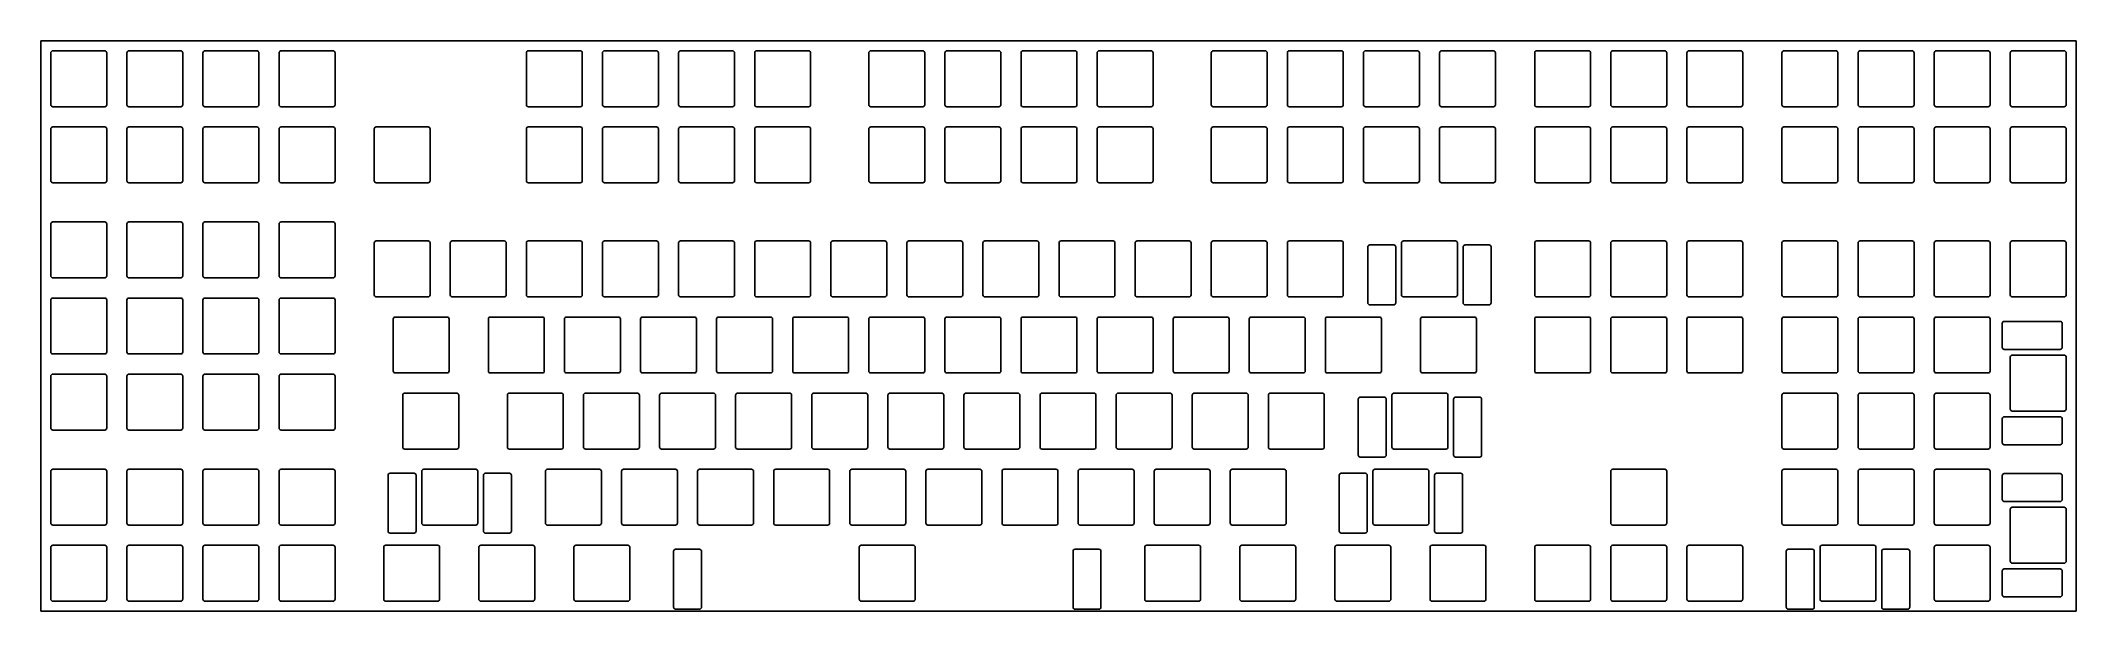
# Model space of a CAD drawing. Header units: millimetres. Extents: x 0 to 510, y -143 to 0.
import ezdxf

# ---------------------------------------------------------------- set-up
doc = ezdxf.new("R2010")
doc.units = ezdxf.units.MM

msp = doc.modelspace()

# ---------------------------------------------------------------- linework, layer by layer
for p, q in [((0, 0), (509.5875, 0)), ((0, -142.875), (0, 0)), ((509.5875, -142.875), (509.5875, 0)), ((2.525, -3.025), (2.525, -16.025)), ((3.025, -2.525), (16.025, -2.525)), ((16.525, -3.025), (16.525, -16.025)), ((21.575, -3.025), (21.575, -16.025)), ((22.075, -2.525), (35.075, -2.525)), ((35.575, -3.025), (35.575, -16.025)), ((40.625, -3.025), (40.625, -16.025)), ((41.125, -2.525), (54.125, -2.525)), ((54.625, -3.025), (54.625, -16.025)), ((59.675, -3.025), (59.675, -16.025)), ((60.175, -2.525), (73.175, -2.525)), ((73.675, -3.025), (73.675, -16.025)), ((121.5875, -3.025), (121.5875, -16.025)), ((122.0875, -2.525), (135.0875, -2.525)), ((135.5875, -3.025), (135.5875, -16.025)), ((140.6375, -3.025), (140.6375, -16.025)), ((141.1375, -2.525), (154.1375, -2.525)), ((154.6375, -3.025), (154.6375, -16.025)), ((159.6875, -3.025), (159.6875, -16.025)), ((160.1875, -2.525), (173.1875, -2.525)), ((173.6875, -3.025), (173.6875, -16.025)), ((178.7375, -3.025), (178.7375, -16.025)), ((179.2375, -2.525), (192.2375, -2.525)), ((192.7375, -3.025), (192.7375, -16.025)), ((207.3125, -3.025), (207.3125, -16.025)), ((207.8125, -2.525), (220.8125, -2.525)), ((221.3125, -3.025), (221.3125, -16.025)), ((226.3625, -3.025), (226.3625, -16.025)), ((226.8625, -2.525), (239.8625, -2.525)), ((240.3625, -3.025), (240.3625, -16.025)), ((245.4125, -3.025), (245.4125, -16.025)), ((245.9125, -2.525), (258.9125, -2.525)), ((259.4125, -3.025), (259.4125, -16.025)), ((264.4625, -3.025), (264.4625, -16.025)), ((264.9625, -2.525), (277.9625, -2.525)), ((278.4625, -3.025), (278.4625, -16.025)), ((293.0375, -3.025), (293.0375, -16.025)), ((293.5375, -2.525), (306.5375, -2.525)), ((307.0375, -3.025), (307.0375, -16.025)), ((312.0875, -3.025), (312.0875, -16.025)), ((312.5875, -2.525), (325.5875, -2.525)), ((326.0875, -3.025), (326.0875, -16.025)), ((331.1375, -3.025), (331.1375, -16.025)), ((331.6375, -2.525), (344.6375, -2.525)), ((345.1375, -3.025), (345.1375, -16.025)), ((350.1875, -3.025), (350.1875, -16.025)), ((350.6875, -2.525), (363.6875, -2.525)), ((364.1875, -3.025), (364.1875, -16.025)), ((374, -3.025), (374, -16.025)), ((374.5, -2.525), (387.5, -2.525)), ((388, -3.025), (388, -16.025)), ((393.05, -3.025), (393.05, -16.025)), ((393.55, -2.525), (406.55, -2.525)), ((407.05, -3.025), (407.05, -16.025)), ((412.1, -3.025), (412.1, -16.025)), ((412.6, -2.525), (425.6, -2.525)), ((426.1, -3.025), (426.1, -16.025)), ((435.9125, -3.025), (435.9125, -16.025)), ((436.4125, -2.525), (449.4125, -2.525)), ((449.9125, -3.025), (449.9125, -16.025)), ((454.9625, -3.025), (454.9625, -16.025)), ((455.4625, -2.525), (468.4625, -2.525)), ((468.9625, -3.025), (468.9625, -16.025)), ((474.0125, -3.025), (474.0125, -16.025)), ((474.5125, -2.525), (487.5125, -2.525)), ((488.0125, -3.025), (488.0125, -16.025)), ((493.0625, -3.025), (493.0625, -16.025)), ((493.5625, -2.525), (506.5625, -2.525)), ((507.0625, -3.025), (507.0625, -16.025)), ((3.025, -16.525), (16.025, -16.525)), ((22.075, -16.525), (35.075, -16.525)), ((41.125, -16.525), (54.125, -16.525)), ((60.175, -16.525), (73.175, -16.525)), ((122.0875, -16.525), (135.0875, -16.525)), ((141.1375, -16.525), (154.1375, -16.525)), ((160.1875, -16.525), (173.1875, -16.525)), ((179.2375, -16.525), (192.2375, -16.525)), ((207.8125, -16.525), (220.8125, -16.525)), ((226.8625, -16.525), (239.8625, -16.525)), ((245.9125, -16.525), (258.9125, -16.525)), ((264.9625, -16.525), (277.9625, -16.525)), ((293.5375, -16.525), (306.5375, -16.525)), ((312.5875, -16.525), (325.5875, -16.525)), ((331.6375, -16.525), (344.6375, -16.525)), ((350.6875, -16.525), (363.6875, -16.525)), ((374.5, -16.525), (387.5, -16.525)), ((393.55, -16.525), (406.55, -16.525)), ((412.6, -16.525), (425.6, -16.525)), ((436.4125, -16.525), (449.4125, -16.525)), ((455.4625, -16.525), (468.4625, -16.525)), ((474.5125, -16.525), (487.5125, -16.525)), ((493.5625, -16.525), (506.5625, -16.525)), ((2.525, -22.075), (2.525, -35.075)), ((3.025, -21.575), (16.025, -21.575)), ((16.525, -22.075), (16.525, -35.075)), ((21.575, -22.075), (21.575, -35.075)), ((22.075, -21.575), (35.075, -21.575)), ((35.575, -22.075), (35.575, -35.075)), ((40.625, -22.075), (40.625, -35.075)), ((41.125, -21.575), (54.125, -21.575)), ((54.625, -22.075), (54.625, -35.075)), ((59.675, -22.075), (59.675, -35.075)), ((60.175, -21.575), (73.175, -21.575)), ((73.675, -22.075), (73.675, -35.075)), ((83.4875, -22.075), (83.4875, -35.075)), ((83.9875, -21.575), (96.9875, -21.575)), ((97.4875, -22.075), (97.4875, -35.075)), ((121.5875, -22.075), (121.5875, -35.075)), ((122.0875, -21.575), (135.0875, -21.575)), ((135.5875, -22.075), (135.5875, -35.075)), ((140.6375, -22.075), (140.6375, -35.075)), ((141.1375, -21.575), (154.1375, -21.575)), ((154.6375, -22.075), (154.6375, -35.075)), ((159.6875, -22.075), (159.6875, -35.075)), ((160.1875, -21.575), (173.1875, -21.575)), ((173.6875, -22.075), (173.6875, -35.075)), ((178.7375, -22.075), (178.7375, -35.075)), ((179.2375, -21.575), (192.2375, -21.575)), ((192.7375, -22.075), (192.7375, -35.075)), ((207.3125, -22.075), (207.3125, -35.075)), ((207.8125, -21.575), (220.8125, -21.575)), ((221.3125, -22.075), (221.3125, -35.075)), ((226.3625, -22.075), (226.3625, -35.075)), ((226.8625, -21.575), (239.8625, -21.575)), ((240.3625, -22.075), (240.3625, -35.075)), ((245.4125, -22.075), (245.4125, -35.075)), ((245.9125, -21.575), (258.9125, -21.575)), ((259.4125, -22.075), (259.4125, -35.075)), ((264.4625, -22.075), (264.4625, -35.075)), ((264.9625, -21.575), (277.9625, -21.575)), ((278.4625, -22.075), (278.4625, -35.075)), ((293.0375, -22.075), (293.0375, -35.075)), ((293.5375, -21.575), (306.5375, -21.575)), ((307.0375, -22.075), (307.0375, -35.075)), ((312.0875, -22.075), (312.0875, -35.075)), ((312.5875, -21.575), (325.5875, -21.575)), ((326.0875, -22.075), (326.0875, -35.075)), ((331.1375, -22.075), (331.1375, -35.075)), ((331.6375, -21.575), (344.6375, -21.575)), ((345.1375, -22.075), (345.1375, -35.075)), ((350.1875, -22.075), (350.1875, -35.075)), ((350.6875, -21.575), (363.6875, -21.575)), ((364.1875, -22.075), (364.1875, -35.075)), ((374, -22.075), (374, -35.075)), ((374.5, -21.575), (387.5, -21.575)), ((388, -22.075), (388, -35.075)), ((393.05, -22.075), (393.05, -35.075)), ((393.55, -21.575), (406.55, -21.575)), ((407.05, -22.075), (407.05, -35.075)), ((412.1, -22.075), (412.1, -35.075)), ((412.6, -21.575), (425.6, -21.575)), ((426.1, -22.075), (426.1, -35.075)), ((435.9125, -22.075), (435.9125, -35.075)), ((436.4125, -21.575), (449.4125, -21.575)), ((449.9125, -22.075), (449.9125, -35.075)), ((454.9625, -22.075), (454.9625, -35.075)), ((455.4625, -21.575), (468.4625, -21.575)), ((468.9625, -22.075), (468.9625, -35.075)), ((474.0125, -22.075), (474.0125, -35.075)), ((474.5125, -21.575), (487.5125, -21.575)), ((488.0125, -22.075), (488.0125, -35.075)), ((493.0625, -22.075), (493.0625, -35.075)), ((493.5625, -21.575), (506.5625, -21.575)), ((507.0625, -22.075), (507.0625, -35.075)), ((3.025, -35.575), (16.025, -35.575)), ((22.075, -35.575), (35.075, -35.575)), ((41.125, -35.575), (54.125, -35.575)), ((60.175, -35.575), (73.175, -35.575)), ((83.9875, -35.575), (96.9875, -35.575)), ((122.0875, -35.575), (135.0875, -35.575)), ((141.1375, -35.575), (154.1375, -35.575)), ((160.1875, -35.575), (173.1875, -35.575)), ((179.2375, -35.575), (192.2375, -35.575)), ((207.8125, -35.575), (220.8125, -35.575)), ((226.8625, -35.575), (239.8625, -35.575)), ((245.9125, -35.575), (258.9125, -35.575)), ((264.9625, -35.575), (277.9625, -35.575)), ((293.5375, -35.575), (306.5375, -35.575)), ((312.5875, -35.575), (325.5875, -35.575)), ((331.6375, -35.575), (344.6375, -35.575)), ((350.6875, -35.575), (363.6875, -35.575)), ((374.5, -35.575), (387.5, -35.575)), ((393.55, -35.575), (406.55, -35.575)), ((412.6, -35.575), (425.6, -35.575)), ((436.4125, -35.575), (449.4125, -35.575)), ((455.4625, -35.575), (468.4625, -35.575)), ((474.5125, -35.575), (487.5125, -35.575)), ((493.5625, -35.575), (506.5625, -35.575)), ((3.025, -45.3875), (16.025, -45.3875)), ((22.075, -45.3875), (35.075, -45.3875)), ((41.125, -45.3875), (54.125, -45.3875)), ((60.175, -45.3875), (73.175, -45.3875)), ((2.525, -45.8875), (2.525, -58.8875)), ((16.525, -45.8875), (16.525, -58.8875)), ((21.575, -45.8875), (21.575, -58.8875)), ((35.575, -45.8875), (35.575, -58.8875)), ((40.625, -45.8875), (40.625, -58.8875)), ((54.625, -45.8875), (54.625, -58.8875)), ((59.675, -45.8875), (59.675, -58.8875)), ((73.675, -45.8875), (73.675, -58.8875)), ((83.4875, -50.65), (83.4875, -63.65)), ((83.9875, -50.15), (96.9875, -50.15)), ((97.4875, -50.65), (97.4875, -63.65)), ((102.5375, -50.65), (102.5375, -63.65)), ((103.0375, -50.15), (116.0375, -50.15)), ((116.5375, -50.65), (116.5375, -63.65)), ((121.5875, -50.65), (121.5875, -63.65)), ((122.0875, -50.15), (135.0875, -50.15)), ((135.5875, -50.65), (135.5875, -63.65)), ((140.6375, -50.65), (140.6375, -63.65)), ((141.1375, -50.15), (154.1375, -50.15)), ((154.6375, -50.65), (154.6375, -63.65)), ((159.6875, -50.65), (159.6875, -63.65)), ((160.1875, -50.15), (173.1875, -50.15)), ((173.6875, -50.65), (173.6875, -63.65)), ((178.7375, -50.65), (178.7375, -63.65)), ((179.2375, -50.15), (192.2375, -50.15)), ((192.7375, -50.65), (192.7375, -63.65)), ((197.7875, -50.65), (197.7875, -63.65)), ((198.2875, -50.15), (211.2875, -50.15)), ((211.7875, -50.65), (211.7875, -63.65)), ((216.8375, -50.65), (216.8375, -63.65)), ((217.3375, -50.15), (230.3375, -50.15)), ((230.8375, -50.65), (230.8375, -63.65)), ((235.8875, -50.65), (235.8875, -63.65)), ((236.3875, -50.15), (249.3875, -50.15)), ((249.8875, -50.65), (249.8875, -63.65)), ((254.9375, -50.65), (254.9375, -63.65)), ((255.4375, -50.15), (268.4375, -50.15)), ((268.9375, -50.65), (268.9375, -63.65)), ((273.9875, -50.65), (273.9875, -63.65)), ((274.4875, -50.15), (287.4875, -50.15)), ((287.9875, -50.65), (287.9875, -63.65)), ((293.0375, -50.65), (293.0375, -63.65)), ((293.5375, -50.15), (306.5375, -50.15)), ((307.0375, -50.65), (307.0375, -63.65)), ((312.0875, -50.65), (312.0875, -63.65)), ((312.5875, -50.15), (325.5875, -50.15)), ((326.0875, -50.65), (326.0875, -63.65)), ((340.6625, -50.65), (340.6625, -63.65)), ((341.1625, -50.15), (354.1625, -50.15)), ((354.6625, -50.65), (354.6625, -63.65)), ((374, -50.65), (374, -63.65)), ((374.5, -50.15), (387.5, -50.15)), ((388, -50.65), (388, -63.65)), ((393.05, -50.65), (393.05, -63.65)), ((393.55, -50.15), (406.55, -50.15)), ((407.05, -50.65), (407.05, -63.65)), ((412.1, -50.65), (412.1, -63.65)), ((412.6, -50.15), (425.6, -50.15)), ((426.1, -50.65), (426.1, -63.65)), ((435.9125, -50.65), (435.9125, -63.65)), ((436.4125, -50.15), (449.4125, -50.15)), ((449.9125, -50.65), (449.9125, -63.65)), ((454.9625, -50.65), (454.9625, -63.65)), ((455.4625, -50.15), (468.4625, -50.15)), ((468.9625, -50.65), (468.9625, -63.65)), ((474.0125, -50.65), (474.0125, -63.65)), ((474.5125, -50.15), (487.5125, -50.15)), ((488.0125, -50.65), (488.0125, -63.65)), ((493.0625, -50.65), (493.0625, -63.65)), ((493.5625, -50.15), (506.5625, -50.15)), ((507.0625, -50.65), (507.0625, -63.65)), ((332.2245, -51.65), (332.2245, -65.65)), ((332.7245, -51.15), (338.7245, -51.15)), ((339.2245, -51.65), (339.2245, -65.65)), ((356.1005, -51.65), (356.1005, -65.65)), ((356.6005, -51.15), (362.6005, -51.15)), ((363.1005, -51.65), (363.1005, -65.65)), ((3.025, -59.3875), (16.025, -59.3875)), ((22.075, -59.3875), (35.075, -59.3875)), ((41.125, -59.3875), (54.125, -59.3875)), ((60.175, -59.3875), (73.175, -59.3875)), ((2.525, -64.9375), (2.525, -77.9375)), ((3.025, -64.4375), (16.025, -64.4375)), ((16.525, -64.9375), (16.525, -77.9375)), ((21.575, -64.9375), (21.575, -77.9375)), ((22.075, -64.4375), (35.075, -64.4375)), ((35.575, -64.9375), (35.575, -77.9375)), ((40.625, -64.9375), (40.625, -77.9375)), ((41.125, -64.4375), (54.125, -64.4375)), ((54.625, -64.9375), (54.625, -77.9375)), ((59.675, -64.9375), (59.675, -77.9375)), ((60.175, -64.4375), (73.175, -64.4375)), ((73.675, -64.9375), (73.675, -77.9375)), ((83.9875, -64.15), (96.9875, -64.15)), ((103.0375, -64.15), (116.0375, -64.15)), ((122.0875, -64.15), (135.0875, -64.15)), ((141.1375, -64.15), (154.1375, -64.15)), ((160.1875, -64.15), (173.1875, -64.15)), ((179.2375, -64.15), (192.2375, -64.15)), ((198.2875, -64.15), (211.2875, -64.15)), ((217.3375, -64.15), (230.3375, -64.15)), ((236.3875, -64.15), (249.3875, -64.15)), ((255.4375, -64.15), (268.4375, -64.15)), ((274.4875, -64.15), (287.4875, -64.15)), ((293.5375, -64.15), (306.5375, -64.15)), ((312.5875, -64.15), (325.5875, -64.15)), ((332.7245, -66.15), (338.7245, -66.15)), ((341.1625, -64.15), (354.1625, -64.15)), ((356.6005, -66.15), (362.6005, -66.15)), ((374.5, -64.15), (387.5, -64.15)), ((393.55, -64.15), (406.55, -64.15)), ((412.6, -64.15), (425.6, -64.15)), ((436.4125, -64.15), (449.4125, -64.15)), ((455.4625, -64.15), (468.4625, -64.15)), ((474.5125, -64.15), (487.5125, -64.15)), ((493.5625, -64.15), (506.5625, -64.15)), ((88.25, -69.7), (88.25, -82.7)), ((88.75, -69.2), (101.75, -69.2)), ((102.25, -69.7), (102.25, -82.7)), ((112.0625, -69.7), (112.0625, -82.7)), ((112.5625, -69.2), (125.5625, -69.2)), ((126.0625, -69.7), (126.0625, -82.7)), ((131.1125, -69.7), (131.1125, -82.7)), ((131.6125, -69.2), (144.6125, -69.2)), ((145.1125, -69.7), (145.1125, -82.7)), ((150.1625, -69.7), (150.1625, -82.7)), ((150.6625, -69.2), (163.6625, -69.2)), ((164.1625, -69.7), (164.1625, -82.7)), ((169.2125, -69.7), (169.2125, -82.7)), ((169.7125, -69.2), (182.7125, -69.2)), ((183.2125, -69.7), (183.2125, -82.7)), ((188.2625, -69.7), (188.2625, -82.7)), ((188.7625, -69.2), (201.7625, -69.2)), ((202.2625, -69.7), (202.2625, -82.7)), ((207.3125, -69.7), (207.3125, -82.7)), ((207.8125, -69.2), (220.8125, -69.2)), ((221.3125, -69.7), (221.3125, -82.7)), ((226.3625, -69.7), (226.3625, -82.7)), ((226.8625, -69.2), (239.8625, -69.2)), ((240.3625, -69.7), (240.3625, -82.7)), ((245.4125, -69.7), (245.4125, -82.7)), ((245.9125, -69.2), (258.9125, -69.2)), ((259.4125, -69.7), (259.4125, -82.7)), ((264.4625, -69.7), (264.4625, -82.7)), ((264.9625, -69.2), (277.9625, -69.2)), ((278.4625, -69.7), (278.4625, -82.7)), ((283.5125, -69.7), (283.5125, -82.7)), ((284.0125, -69.2), (297.0125, -69.2)), ((297.5125, -69.7), (297.5125, -82.7)), ((302.5625, -69.7), (302.5625, -82.7)), ((303.0625, -69.2), (316.0625, -69.2)), ((316.5625, -69.7), (316.5625, -82.7)), ((321.6125, -69.7), (321.6125, -82.7)), ((322.1125, -69.2), (335.1125, -69.2)), ((335.6125, -69.7), (335.6125, -82.7)), ((345.425, -69.7), (345.425, -82.7)), ((345.925, -69.2), (358.925, -69.2)), ((359.425, -69.7), (359.425, -82.7)), ((374, -69.7), (374, -82.7)), ((374.5, -69.2), (387.5, -69.2)), ((388, -69.7), (388, -82.7)), ((393.05, -69.7), (393.05, -82.7)), ((393.55, -69.2), (406.55, -69.2)), ((407.05, -69.7), (407.05, -82.7)), ((412.1, -69.7), (412.1, -82.7)), ((412.6, -69.2), (425.6, -69.2)), ((426.1, -69.7), (426.1, -82.7)), ((435.9125, -69.7), (435.9125, -82.7)), ((436.4125, -69.2), (449.4125, -69.2)), ((449.9125, -69.7), (449.9125, -82.7)), ((454.9625, -69.7), (454.9625, -82.7)), ((455.4625, -69.2), (468.4625, -69.2)), ((468.9625, -69.7), (468.9625, -82.7)), ((474.0125, -69.7), (474.0125, -82.7)), ((474.5125, -69.2), (487.5125, -69.2)), ((488.0125, -69.7), (488.0125, -82.7)), ((491.0625, -70.787), (491.0625, -76.787)), ((505.5625, -70.287), (491.5625, -70.287)), ((506.0625, -70.787), (506.0625, -76.787)), ((3.025, -78.4375), (16.025, -78.4375)), ((22.075, -78.4375), (35.075, -78.4375)), ((41.125, -78.4375), (54.125, -78.4375)), ((60.175, -78.4375), (73.175, -78.4375)), ((505.5625, -77.287), (491.5625, -77.287)), ((493.0625, -79.225), (493.0625, -92.225)), ((506.5625, -78.725), (493.5625, -78.725)), ((507.0625, -79.225), (507.0625, -92.225)), ((2.525, -83.9875), (2.525, -96.9875)), ((3.025, -83.4875), (16.025, -83.4875)), ((16.525, -83.9875), (16.525, -96.9875)), ((21.575, -83.9875), (21.575, -96.9875)), ((22.075, -83.4875), (35.075, -83.4875)), ((35.575, -83.9875), (35.575, -96.9875)), ((40.625, -83.9875), (40.625, -96.9875)), ((41.125, -83.4875), (54.125, -83.4875)), ((54.625, -83.9875), (54.625, -96.9875)), ((59.675, -83.9875), (59.675, -96.9875)), ((60.175, -83.4875), (73.175, -83.4875)), ((73.675, -83.9875), (73.675, -96.9875)), ((88.75, -83.2), (101.75, -83.2)), ((112.5625, -83.2), (125.5625, -83.2)), ((131.6125, -83.2), (144.6125, -83.2)), ((150.6625, -83.2), (163.6625, -83.2)), ((169.7125, -83.2), (182.7125, -83.2)), ((188.7625, -83.2), (201.7625, -83.2)), ((207.8125, -83.2), (220.8125, -83.2)), ((226.8625, -83.2), (239.8625, -83.2)), ((245.9125, -83.2), (258.9125, -83.2)), ((264.9625, -83.2), (277.9625, -83.2)), ((284.0125, -83.2), (297.0125, -83.2)), ((303.0625, -83.2), (316.0625, -83.2)), ((322.1125, -83.2), (335.1125, -83.2)), ((345.925, -83.2), (358.925, -83.2)), ((374.5, -83.2), (387.5, -83.2)), ((393.55, -83.2), (406.55, -83.2)), ((412.6, -83.2), (425.6, -83.2)), ((436.4125, -83.2), (449.4125, -83.2)), ((455.4625, -83.2), (468.4625, -83.2)), ((474.5125, -83.2), (487.5125, -83.2)), ((90.63125, -88.75), (90.63125, -101.75)), ((91.13125, -88.25), (104.13125, -88.25)), ((104.63125, -88.75), (104.63125, -101.75)), ((116.825, -88.75), (116.825, -101.75)), ((117.325, -88.25), (130.325, -88.25)), ((130.825, -88.75), (130.825, -101.75)), ((135.875, -88.75), (135.875, -101.75)), ((136.375, -88.25), (149.375, -88.25)), ((149.875, -88.75), (149.875, -101.75)), ((154.925, -88.75), (154.925, -101.75)), ((155.425, -88.25), (168.425, -88.25)), ((168.925, -88.75), (168.925, -101.75)), ((173.975, -88.75), (173.975, -101.75)), ((174.475, -88.25), (187.475, -88.25)), ((187.975, -88.75), (187.975, -101.75)), ((193.025, -88.75), (193.025, -101.75)), ((193.525, -88.25), (206.525, -88.25)), ((207.025, -88.75), (207.025, -101.75)), ((212.075, -88.75), (212.075, -101.75)), ((212.575, -88.25), (225.575, -88.25)), ((226.075, -88.75), (226.075, -101.75)), ((231.125, -88.75), (231.125, -101.75)), ((231.625, -88.25), (244.625, -88.25)), ((245.125, -88.75), (245.125, -101.75)), ((250.175, -88.75), (250.175, -101.75)), ((250.675, -88.25), (263.675, -88.25)), ((264.175, -88.75), (264.175, -101.75)), ((269.225, -88.75), (269.225, -101.75)), ((269.725, -88.25), (282.725, -88.25)), ((283.225, -88.75), (283.225, -101.75)), ((288.275, -88.75), (288.275, -101.75)), ((288.775, -88.25), (301.775, -88.25)), ((302.275, -88.75), (302.275, -101.75)), ((307.325, -88.75), (307.325, -101.75)), ((307.825, -88.25), (320.825, -88.25)), ((321.325, -88.75), (321.325, -101.75)), ((329.84325, -89.75), (329.84325, -103.75)), ((330.34325, -89.25), (336.34325, -89.25)), ((336.84325, -89.75), (336.84325, -103.75)), ((338.28125, -88.75), (338.28125, -101.75)), ((338.78125, -88.25), (351.78125, -88.25)), ((352.28125, -88.75), (352.28125, -101.75)), ((353.71925, -89.75), (353.71925, -103.75)), ((354.21925, -89.25), (360.21925, -89.25)), ((360.71925, -89.75), (360.71925, -103.75)), ((435.9125, -88.75), (435.9125, -101.75)), ((436.4125, -88.25), (449.4125, -88.25)), ((449.9125, -88.75), (449.9125, -101.75)), ((454.9625, -88.75), (454.9625, -101.75)), ((455.4625, -88.25), (468.4625, -88.25)), ((468.9625, -88.75), (468.9625, -101.75)), ((474.0125, -88.75), (474.0125, -101.75)), ((474.5125, -88.25), (487.5125, -88.25)), ((488.0125, -88.75), (488.0125, -101.75)), ((491.0625, -94.663), (491.0625, -100.663)), ((505.5625, -94.163), (491.5625, -94.163)), ((506.5625, -92.725), (493.5625, -92.725)), ((506.0625, -94.663), (506.0625, -100.663)), ((3.025, -97.4875), (16.025, -97.4875)), ((22.075, -97.4875), (35.075, -97.4875)), ((41.125, -97.4875), (54.125, -97.4875)), ((60.175, -97.4875), (73.175, -97.4875)), ((505.5625, -101.163), (491.5625, -101.163)), ((91.13125, -102.25), (104.13125, -102.25)), ((117.325, -102.25), (130.325, -102.25)), ((136.375, -102.25), (149.375, -102.25)), ((155.425, -102.25), (168.425, -102.25)), ((174.475, -102.25), (187.475, -102.25)), ((193.525, -102.25), (206.525, -102.25)), ((212.575, -102.25), (225.575, -102.25)), ((231.625, -102.25), (244.625, -102.25)), ((250.675, -102.25), (263.675, -102.25)), ((269.725, -102.25), (282.725, -102.25)), ((288.775, -102.25), (301.775, -102.25)), ((307.825, -102.25), (320.825, -102.25)), ((330.34325, -104.25), (336.34325, -104.25)), ((338.78125, -102.25), (351.78125, -102.25)), ((354.21925, -104.25), (360.21925, -104.25)), ((436.4125, -102.25), (449.4125, -102.25)), ((455.4625, -102.25), (468.4625, -102.25)), ((474.5125, -102.25), (487.5125, -102.25)), ((2.525, -107.8), (2.525, -120.8)), ((3.025, -107.3), (16.025, -107.3)), ((16.525, -107.8), (16.525, -120.8)), ((21.575, -107.8), (21.575, -120.8)), ((22.075, -107.3), (35.075, -107.3)), ((35.575, -107.8), (35.575, -120.8)), ((40.625, -107.8), (40.625, -120.8)), ((41.125, -107.3), (54.125, -107.3)), ((54.625, -107.8), (54.625, -120.8)), ((59.675, -107.8), (59.675, -120.8)), ((60.175, -107.3), (73.175, -107.3)), ((73.675, -107.8), (73.675, -120.8)), ((86.95575, -108.8), (86.95575, -122.8)), ((87.45575, -108.3), (93.45575, -108.3)), ((93.95575, -108.8), (93.95575, -122.8)), ((95.39375, -107.8), (95.39375, -120.8)), ((95.89375, -107.3), (108.89375, -107.3)), ((109.39375, -107.8), (109.39375, -120.8)), ((110.83175, -108.8), (110.83175, -122.8)), ((111.33175, -108.3), (117.33175, -108.3)), ((117.83175, -108.8), (117.83175, -122.8)), ((126.35, -107.8), (126.35, -120.8)), ((126.85, -107.3), (139.85, -107.3)), ((140.35, -107.8), (140.35, -120.8)), ((145.4, -107.8), (145.4, -120.8)), ((145.9, -107.3), (158.9, -107.3)), ((159.4, -107.8), (159.4, -120.8)), ((164.45, -107.8), (164.45, -120.8)), ((164.95, -107.3), (177.95, -107.3)), ((178.45, -107.8), (178.45, -120.8)), ((183.5, -107.8), (183.5, -120.8)), ((184, -107.3), (197, -107.3)), ((197.5, -107.8), (197.5, -120.8)), ((202.55, -107.8), (202.55, -120.8)), ((203.05, -107.3), (216.05, -107.3)), ((216.55, -107.8), (216.55, -120.8)), ((221.6, -107.8), (221.6, -120.8)), ((222.1, -107.3), (235.1, -107.3)), ((235.6, -107.8), (235.6, -120.8)), ((240.65, -107.8), (240.65, -120.8)), ((241.15, -107.3), (254.15, -107.3)), ((254.65, -107.8), (254.65, -120.8)), ((259.7, -107.8), (259.7, -120.8)), ((260.2, -107.3), (273.2, -107.3)), ((273.7, -107.8), (273.7, -120.8)), ((278.75, -107.8), (278.75, -120.8)), ((279.25, -107.3), (292.25, -107.3)), ((292.75, -107.8), (292.75, -120.8)), ((297.8, -107.8), (297.8, -120.8)), ((298.3, -107.3), (311.3, -107.3)), ((311.8, -107.8), (311.8, -120.8)), ((325.08075, -108.8), (325.08075, -122.8)), ((325.58075, -108.3), (331.58075, -108.3)), ((332.08075, -108.8), (332.08075, -122.8)), ((333.51875, -107.8), (333.51875, -120.8)), ((334.01875, -107.3), (347.01875, -107.3)), ((347.51875, -107.8), (347.51875, -120.8)), ((348.95675, -108.8), (348.95675, -122.8)), ((349.45675, -108.3), (355.45675, -108.3)), ((355.95675, -108.8), (355.95675, -122.8)), ((393.05, -107.8), (393.05, -120.8)), ((393.55, -107.3), (406.55, -107.3)), ((407.05, -107.8), (407.05, -120.8)), ((435.9125, -107.8), (435.9125, -120.8)), ((436.4125, -107.3), (449.4125, -107.3)), ((449.9125, -107.8), (449.9125, -120.8)), ((454.9625, -107.8), (454.9625, -120.8)), ((455.4625, -107.3), (468.4625, -107.3)), ((468.9625, -107.8), (468.9625, -120.8)), ((474.0125, -107.8), (474.0125, -120.8)), ((474.5125, -107.3), (487.5125, -107.3)), ((488.0125, -107.8), (488.0125, -120.8)), ((491.0625, -108.887), (491.0625, -114.887)), ((505.5625, -108.387), (491.5625, -108.387)), ((506.0625, -108.887), (506.0625, -114.887)), ((505.5625, -115.387), (491.5625, -115.387)), ((506.5625, -116.825), (493.5625, -116.825)), ((3.025, -121.3), (16.025, -121.3)), ((22.075, -121.3), (35.075, -121.3)), ((41.125, -121.3), (54.125, -121.3)), ((60.175, -121.3), (73.175, -121.3)), ((95.89375, -121.3), (108.89375, -121.3)), ((126.85, -121.3), (139.85, -121.3)), ((145.9, -121.3), (158.9, -121.3)), ((164.95, -121.3), (177.95, -121.3)), ((184, -121.3), (197, -121.3)), ((203.05, -121.3), (216.05, -121.3)), ((222.1, -121.3), (235.1, -121.3)), ((241.15, -121.3), (254.15, -121.3)), ((260.2, -121.3), (273.2, -121.3)), ((279.25, -121.3), (292.25, -121.3)), ((298.3, -121.3), (311.3, -121.3)), ((334.01875, -121.3), (347.01875, -121.3)), ((393.55, -121.3), (406.55, -121.3)), ((436.4125, -121.3), (449.4125, -121.3)), ((455.4625, -121.3), (468.4625, -121.3)), ((474.5125, -121.3), (487.5125, -121.3)), ((493.0625, -117.325), (493.0625, -130.325)), ((507.0625, -117.325), (507.0625, -130.325)), ((2.525, -126.85), (2.525, -139.85)), ((3.025, -126.35), (16.025, -126.35)), ((16.525, -126.85), (16.525, -139.85)), ((21.575, -126.85), (21.575, -139.85)), ((22.075, -126.35), (35.075, -126.35)), ((35.575, -126.85), (35.575, -139.85)), ((40.625, -126.85), (40.625, -139.85)), ((41.125, -126.35), (54.125, -126.35)), ((54.625, -126.85), (54.625, -139.85)), ((59.675, -126.85), (59.675, -139.85)), ((60.175, -126.35), (73.175, -126.35)), ((73.675, -126.85), (73.675, -139.85)), ((85.86875, -126.85), (85.86875, -139.85)), ((86.36875, -126.35), (99.36875, -126.35)), ((87.45575, -123.3), (93.45575, -123.3)), ((99.86875, -126.85), (99.86875, -139.85)), ((109.68125, -126.85), (109.68125, -139.85)), ((110.18125, -126.35), (123.18125, -126.35)), ((111.33175, -123.3), (117.33175, -123.3)), ((123.68125, -126.85), (123.68125, -139.85)), ((133.49375, -126.85), (133.49375, -139.85)), ((133.99375, -126.35), (146.99375, -126.35)), ((147.49375, -126.85), (147.49375, -139.85)), ((158.93125, -127.35), (164.93125, -127.35)), ((204.93125, -126.85), (204.93125, -139.85)), ((205.43125, -126.35), (218.43125, -126.35)), ((218.93125, -126.85), (218.93125, -139.85)), ((258.93125, -127.35), (264.93125, -127.35)), ((276.36875, -126.85), (276.36875, -139.85)), ((276.86875, -126.35), (289.86875, -126.35)), ((290.36875, -126.85), (290.36875, -139.85)), ((300.18125, -126.85), (300.18125, -139.85)), ((300.68125, -126.35), (313.68125, -126.35)), ((314.18125, -126.85), (314.18125, -139.85)), ((323.99375, -126.85), (323.99375, -139.85)), ((324.49375, -126.35), (337.49375, -126.35)), ((325.58075, -123.3), (331.58075, -123.3)), ((337.99375, -126.85), (337.99375, -139.85)), ((347.80625, -126.85), (347.80625, -139.85)), ((348.30625, -126.35), (361.30625, -126.35)), ((349.45675, -123.3), (355.45675, -123.3)), ((361.80625, -126.85), (361.80625, -139.85)), ((374, -126.85), (374, -139.85)), ((374.5, -126.35), (387.5, -126.35)), ((388, -126.85), (388, -139.85)), ((393.05, -126.85), (393.05, -139.85)), ((393.55, -126.35), (406.55, -126.35)), ((407.05, -126.85), (407.05, -139.85)), ((412.1, -126.85), (412.1, -139.85)), ((412.6, -126.35), (425.6, -126.35)), ((426.1, -126.85), (426.1, -139.85)), ((437.4995, -127.35), (443.4995, -127.35)), ((445.4375, -126.85), (445.4375, -139.85)), ((445.9375, -126.35), (458.9375, -126.35)), ((459.4375, -126.85), (459.4375, -139.85)), ((461.3755, -127.35), (467.3755, -127.35)), ((474.0125, -126.85), (474.0125, -139.85)), ((474.5125, -126.35), (487.5125, -126.35)), ((488.0125, -126.85), (488.0125, -139.85)), ((158.43125, -127.85), (158.43125, -141.85)), ((165.43125, -127.85), (165.43125, -141.85)), ((258.43125, -127.85), (258.43125, -141.85)), ((265.43125, -127.85), (265.43125, -141.85)), ((436.9995, -127.85), (436.9995, -141.85)), ((443.9995, -127.85), (443.9995, -141.85)), ((460.8755, -127.85), (460.8755, -141.85)), ((467.8755, -127.85), (467.8755, -141.85)), ((505.5625, -132.263), (491.5625, -132.263)), ((506.5625, -130.825), (493.5625, -130.825)), ((491.0625, -132.763), (491.0625, -138.763)), ((506.0625, -132.763), (506.0625, -138.763)), ((3.025, -140.35), (16.025, -140.35)), ((22.075, -140.35), (35.075, -140.35)), ((41.125, -140.35), (54.125, -140.35)), ((60.175, -140.35), (73.175, -140.35)), ((86.36875, -140.35), (99.36875, -140.35)), ((110.18125, -140.35), (123.18125, -140.35)), ((133.99375, -140.35), (146.99375, -140.35)), ((158.93125, -142.35), (164.93125, -142.35)), ((205.43125, -140.35), (218.43125, -140.35)), ((258.93125, -142.35), (264.93125, -142.35)), ((276.86875, -140.35), (289.86875, -140.35)), ((300.68125, -140.35), (313.68125, -140.35)), ((324.49375, -140.35), (337.49375, -140.35)), ((348.30625, -140.35), (361.30625, -140.35)), ((374.5, -140.35), (387.5, -140.35)), ((393.55, -140.35), (406.55, -140.35)), ((412.6, -140.35), (425.6, -140.35)), ((437.4995, -142.35), (443.4995, -142.35)), ((445.9375, -140.35), (458.9375, -140.35)), ((461.3755, -142.35), (467.3755, -142.35)), ((474.5125, -140.35), (487.5125, -140.35)), ((505.5625, -139.263), (491.5625, -139.263)), ((0, -142.875), (509.5875, -142.875))]:
    msp.add_line(p, q)
for centre, start, end in [((3.025, -3.025), 90, 180), ((16.025, -3.025), 0, 90), ((22.075, -3.025), 90, 180), ((35.075, -3.025), 0, 90), ((41.125, -3.025), 90, 180), ((54.125, -3.025), 0, 90), ((60.175, -3.025), 90, 180), ((73.175, -3.025), 0, 90), ((122.0875, -3.025), 90, 180), ((135.0875, -3.025), 0, 90), ((141.1375, -3.025), 90, 180), ((154.1375, -3.025), 0, 90), ((160.1875, -3.025), 90, 180), ((173.1875, -3.025), 0, 90), ((179.2375, -3.025), 90, 180), ((192.2375, -3.025), 0, 90), ((207.8125, -3.025), 90, 180), ((220.8125, -3.025), 0, 90), ((226.8625, -3.025), 90, 180), ((239.8625, -3.025), 0, 90), ((245.9125, -3.025), 90, 180), ((258.9125, -3.025), 0, 90), ((264.9625, -3.025), 90, 180), ((277.9625, -3.025), 0, 90), ((293.5375, -3.025), 90, 180), ((306.5375, -3.025), 0, 90), ((312.5875, -3.025), 90, 180), ((325.5875, -3.025), 0, 90), ((331.6375, -3.025), 90, 180), ((344.6375, -3.025), 0, 90), ((350.6875, -3.025), 90, 180), ((363.6875, -3.025), 0, 90), ((374.5, -3.025), 90, 180), ((387.5, -3.025), 0, 90), ((393.55, -3.025), 90, 180), ((406.55, -3.025), 0, 90), ((412.6, -3.025), 90, 180), ((425.6, -3.025), 0, 90), ((436.4125, -3.025), 90, 180), ((449.4125, -3.025), 0, 90), ((455.4625, -3.025), 90, 180), ((468.4625, -3.025), 0, 90), ((474.5125, -3.025), 90, 180), ((487.5125, -3.025), 0, 90), ((493.5625, -3.025), 90, 180), ((506.5625, -3.025), 0, 90), ((3.025, -16.025), 180, 270), ((16.025, -16.025), 270, 0), ((22.075, -16.025), 180, 270), ((35.075, -16.025), 270, 0), ((41.125, -16.025), 180, 270), ((54.125, -16.025), 270, 0), ((60.175, -16.025), 180, 270), ((73.175, -16.025), 270, 0), ((122.0875, -16.025), 180, 270), ((135.0875, -16.025), 270, 0), ((141.1375, -16.025), 180, 270), ((154.1375, -16.025), 270, 0), ((160.1875, -16.025), 180, 270), ((173.1875, -16.025), 270, 0), ((179.2375, -16.025), 180, 270), ((192.2375, -16.025), 270, 0), ((207.8125, -16.025), 180, 270), ((220.8125, -16.025), 270, 0), ((226.8625, -16.025), 180, 270), ((239.8625, -16.025), 270, 0), ((245.9125, -16.025), 180, 270), ((258.9125, -16.025), 270, 0), ((264.9625, -16.025), 180, 270), ((277.9625, -16.025), 270, 0), ((293.5375, -16.025), 180, 270), ((306.5375, -16.025), 270, 0), ((312.5875, -16.025), 180, 270), ((325.5875, -16.025), 270, 0), ((331.6375, -16.025), 180, 270), ((344.6375, -16.025), 270, 0), ((350.6875, -16.025), 180, 270), ((363.6875, -16.025), 270, 0), ((374.5, -16.025), 180, 270), ((387.5, -16.025), 270, 0), ((393.55, -16.025), 180, 270), ((406.55, -16.025), 270, 0), ((412.6, -16.025), 180, 270), ((425.6, -16.025), 270, 0), ((436.4125, -16.025), 180, 270), ((449.4125, -16.025), 270, 0), ((455.4625, -16.025), 180, 270), ((468.4625, -16.025), 270, 0), ((474.5125, -16.025), 180, 270), ((487.5125, -16.025), 270, 0), ((493.5625, -16.025), 180, 270), ((506.5625, -16.025), 270, 0), ((3.025, -22.075), 90, 180), ((16.025, -22.075), 0, 90), ((22.075, -22.075), 90, 180), ((35.075, -22.075), 0, 90), ((41.125, -22.075), 90, 180), ((54.125, -22.075), 0, 90), ((60.175, -22.075), 90, 180), ((73.175, -22.075), 0, 90), ((83.9875, -22.075), 90, 180), ((96.9875, -22.075), 0, 90), ((122.0875, -22.075), 90, 180), ((135.0875, -22.075), 0, 90), ((141.1375, -22.075), 90, 180), ((154.1375, -22.075), 0, 90), ((160.1875, -22.075), 90, 180), ((173.1875, -22.075), 0, 90), ((179.2375, -22.075), 90, 180), ((192.2375, -22.075), 0, 90), ((207.8125, -22.075), 90, 180), ((220.8125, -22.075), 0, 90), ((226.8625, -22.075), 90, 180), ((239.8625, -22.075), 0, 90), ((245.9125, -22.075), 90, 180), ((258.9125, -22.075), 0, 90), ((264.9625, -22.075), 90, 180), ((277.9625, -22.075), 0, 90), ((293.5375, -22.075), 90, 180), ((306.5375, -22.075), 0, 90), ((312.5875, -22.075), 90, 180), ((325.5875, -22.075), 0, 90), ((331.6375, -22.075), 90, 180), ((344.6375, -22.075), 0, 90), ((350.6875, -22.075), 90, 180), ((363.6875, -22.075), 0, 90), ((374.5, -22.075), 90, 180), ((387.5, -22.075), 0, 90), ((393.55, -22.075), 90, 180), ((406.55, -22.075), 0, 90), ((412.6, -22.075), 90, 180), ((425.6, -22.075), 0, 90), ((436.4125, -22.075), 90, 180), ((449.4125, -22.075), 0, 90), ((455.4625, -22.075), 90, 180), ((468.4625, -22.075), 0, 90), ((474.5125, -22.075), 90, 180), ((487.5125, -22.075), 0, 90), ((493.5625, -22.075), 90, 180), ((506.5625, -22.075), 0, 90), ((3.025, -35.075), 180, 270), ((16.025, -35.075), 270, 0), ((22.075, -35.075), 180, 270), ((35.075, -35.075), 270, 0), ((41.125, -35.075), 180, 270), ((54.125, -35.075), 270, 0), ((60.175, -35.075), 180, 270), ((73.175, -35.075), 270, 0), ((83.9875, -35.075), 180, 270), ((96.9875, -35.075), 270, 0), ((122.0875, -35.075), 180, 270), ((135.0875, -35.075), 270, 0), ((141.1375, -35.075), 180, 270), ((154.1375, -35.075), 270, 0), ((160.1875, -35.075), 180, 270), ((173.1875, -35.075), 270, 0), ((179.2375, -35.075), 180, 270), ((192.2375, -35.075), 270, 0), ((207.8125, -35.075), 180, 270), ((220.8125, -35.075), 270, 0), ((226.8625, -35.075), 180, 270), ((239.8625, -35.075), 270, 0), ((245.9125, -35.075), 180, 270), ((258.9125, -35.075), 270, 0), ((264.9625, -35.075), 180, 270), ((277.9625, -35.075), 270, 0), ((293.5375, -35.075), 180, 270), ((306.5375, -35.075), 270, 0), ((312.5875, -35.075), 180, 270), ((325.5875, -35.075), 270, 0), ((331.6375, -35.075), 180, 270), ((344.6375, -35.075), 270, 0), ((350.6875, -35.075), 180, 270), ((363.6875, -35.075), 270, 0), ((374.5, -35.075), 180, 270), ((387.5, -35.075), 270, 0), ((393.55, -35.075), 180, 270), ((406.55, -35.075), 270, 0), ((412.6, -35.075), 180, 270), ((425.6, -35.075), 270, 0), ((436.4125, -35.075), 180, 270), ((449.4125, -35.075), 270, 0), ((455.4625, -35.075), 180, 270), ((468.4625, -35.075), 270, 0), ((474.5125, -35.075), 180, 270), ((487.5125, -35.075), 270, 0), ((493.5625, -35.075), 180, 270), ((506.5625, -35.075), 270, 0), ((3.025, -45.8875), 90, 180), ((16.025, -45.8875), 0, 90), ((22.075, -45.8875), 90, 180), ((35.075, -45.8875), 0, 90), ((41.125, -45.8875), 90, 180), ((54.125, -45.8875), 0, 90), ((60.175, -45.8875), 90, 180), ((73.175, -45.8875), 0, 90), ((83.9875, -50.65), 90, 180), ((96.9875, -50.65), 0, 90), ((103.0375, -50.65), 90, 180), ((116.0375, -50.65), 0, 90), ((122.0875, -50.65), 90, 180), ((135.0875, -50.65), 0, 90), ((141.1375, -50.65), 90, 180), ((154.1375, -50.65), 0, 90), ((160.1875, -50.65), 90, 180), ((173.1875, -50.65), 0, 90), ((179.2375, -50.65), 90, 180), ((192.2375, -50.65), 0, 90), ((198.2875, -50.65), 90, 180), ((211.2875, -50.65), 0, 90), ((217.3375, -50.65), 90, 180), ((230.3375, -50.65), 0, 90), ((236.3875, -50.65), 90, 180), ((249.3875, -50.65), 0, 90), ((255.4375, -50.65), 90, 180), ((268.4375, -50.65), 0, 90), ((274.4875, -50.65), 90, 180), ((287.4875, -50.65), 0, 90), ((293.5375, -50.65), 90, 180), ((306.5375, -50.65), 0, 90), ((312.5875, -50.65), 90, 180), ((325.5875, -50.65), 0, 90), ((341.1625, -50.65), 90, 180), ((354.1625, -50.65), 0, 90), ((374.5, -50.65), 90, 180), ((387.5, -50.65), 0, 90), ((393.55, -50.65), 90, 180), ((406.55, -50.65), 0, 90), ((412.6, -50.65), 90, 180), ((425.6, -50.65), 0, 90), ((436.4125, -50.65), 90, 180), ((449.4125, -50.65), 0, 90), ((455.4625, -50.65), 90, 180), ((468.4625, -50.65), 0, 90), ((474.5125, -50.65), 90, 180), ((487.5125, -50.65), 0, 90), ((493.5625, -50.65), 90, 180), ((506.5625, -50.65), 0, 90), ((332.7245, -51.65), 90, 180), ((338.7245, -51.65), 0, 90), ((356.6005, -51.65), 90, 180), ((362.6005, -51.65), 0, 90), ((3.025, -58.8875), 180, 270), ((16.025, -58.8875), 270, 0), ((22.075, -58.8875), 180, 270), ((35.075, -58.8875), 270, 0), ((41.125, -58.8875), 180, 270), ((54.125, -58.8875), 270, 0), ((60.175, -58.8875), 180, 270), ((73.175, -58.8875), 270, 0), ((3.025, -64.9375), 90, 180), ((16.025, -64.9375), 0, 90), ((22.075, -64.9375), 90, 180), ((35.075, -64.9375), 0, 90), ((41.125, -64.9375), 90, 180), ((54.125, -64.9375), 0, 90), ((60.175, -64.9375), 90, 180), ((73.175, -64.9375), 0, 90), ((83.9875, -63.65), 180, 270), ((96.9875, -63.65), 270, 0), ((103.0375, -63.65), 180, 270), ((116.0375, -63.65), 270, 0), ((122.0875, -63.65), 180, 270), ((135.0875, -63.65), 270, 0), ((141.1375, -63.65), 180, 270), ((154.1375, -63.65), 270, 0), ((160.1875, -63.65), 180, 270), ((173.1875, -63.65), 270, 0), ((179.2375, -63.65), 180, 270), ((192.2375, -63.65), 270, 0), ((198.2875, -63.65), 180, 270), ((211.2875, -63.65), 270, 0), ((217.3375, -63.65), 180, 270), ((230.3375, -63.65), 270, 0), ((236.3875, -63.65), 180, 270), ((249.3875, -63.65), 270, 0), ((255.4375, -63.65), 180, 270), ((268.4375, -63.65), 270, 0), ((274.4875, -63.65), 180, 270), ((287.4875, -63.65), 270, 0), ((293.5375, -63.65), 180, 270), ((306.5375, -63.65), 270, 0), ((312.5875, -63.65), 180, 270), ((325.5875, -63.65), 270, 0), ((332.7245, -65.65), 180, 270), ((338.7245, -65.65), 270, 0), ((341.1625, -63.65), 180, 270), ((354.1625, -63.65), 270, 0), ((356.6005, -65.65), 180, 270), ((362.6005, -65.65), 270, 0), ((374.5, -63.65), 180, 270), ((387.5, -63.65), 270, 0), ((393.55, -63.65), 180, 270), ((406.55, -63.65), 270, 0), ((412.6, -63.65), 180, 270), ((425.6, -63.65), 270, 0), ((436.4125, -63.65), 180, 270), ((449.4125, -63.65), 270, 0), ((455.4625, -63.65), 180, 270), ((468.4625, -63.65), 270, 0), ((474.5125, -63.65), 180, 270), ((487.5125, -63.65), 270, 0), ((493.5625, -63.65), 180, 270), ((506.5625, -63.65), 270, 0), ((88.75, -69.7), 90, 180), ((101.75, -69.7), 0, 90), ((112.5625, -69.7), 90, 180), ((125.5625, -69.7), 0, 90), ((131.6125, -69.7), 90, 180), ((144.6125, -69.7), 0, 90), ((150.6625, -69.7), 90, 180), ((163.6625, -69.7), 0, 90), ((169.7125, -69.7), 90, 180), ((182.7125, -69.7), 0, 90), ((188.7625, -69.7), 90, 180), ((201.7625, -69.7), 0, 90), ((207.8125, -69.7), 90, 180), ((220.8125, -69.7), 0, 90), ((226.8625, -69.7), 90, 180), ((239.8625, -69.7), 0, 90), ((245.9125, -69.7), 90, 180), ((258.9125, -69.7), 0, 90), ((264.9625, -69.7), 90, 180), ((277.9625, -69.7), 0, 90), ((284.0125, -69.7), 90, 180), ((297.0125, -69.7), 0, 90), ((303.0625, -69.7), 90, 180), ((316.0625, -69.7), 0, 90), ((322.1125, -69.7), 90, 180), ((335.1125, -69.7), 0, 90), ((345.925, -69.7), 90, 180), ((358.925, -69.7), 0, 90), ((374.5, -69.7), 90, 180), ((387.5, -69.7), 0, 90), ((393.55, -69.7), 90, 180), ((406.55, -69.7), 0, 90), ((412.6, -69.7), 90, 180), ((425.6, -69.7), 0, 90), ((436.4125, -69.7), 90, 180), ((449.4125, -69.7), 0, 90), ((455.4625, -69.7), 90, 180), ((468.4625, -69.7), 0, 90), ((474.5125, -69.7), 90, 180), ((487.5125, -69.7), 0, 90), ((491.5625, -70.787), 90, 180), ((505.5625, -70.787), 0, 90), ((3.025, -77.9375), 180, 270), ((16.025, -77.9375), 270, 0), ((22.075, -77.9375), 180, 270), ((35.075, -77.9375), 270, 0), ((41.125, -77.9375), 180, 270), ((54.125, -77.9375), 270, 0), ((60.175, -77.9375), 180, 270), ((73.175, -77.9375), 270, 0), ((491.5625, -76.787), 180, 270), ((493.5625, -79.225), 90, 180), ((505.5625, -76.787), 270, 0), ((506.5625, -79.225), 0, 90), ((3.025, -83.9875), 90, 180), ((16.025, -83.9875), 0, 90), ((22.075, -83.9875), 90, 180), ((35.075, -83.9875), 0, 90), ((41.125, -83.9875), 90, 180), ((54.125, -83.9875), 0, 90), ((60.175, -83.9875), 90, 180), ((73.175, -83.9875), 0, 90), ((88.75, -82.7), 180, 270), ((101.75, -82.7), 270, 0), ((112.5625, -82.7), 180, 270), ((125.5625, -82.7), 270, 0), ((131.6125, -82.7), 180, 270), ((144.6125, -82.7), 270, 0), ((150.6625, -82.7), 180, 270), ((163.6625, -82.7), 270, 0), ((169.7125, -82.7), 180, 270), ((182.7125, -82.7), 270, 0), ((188.7625, -82.7), 180, 270), ((201.7625, -82.7), 270, 0), ((207.8125, -82.7), 180, 270), ((220.8125, -82.7), 270, 0), ((226.8625, -82.7), 180, 270), ((239.8625, -82.7), 270, 0), ((245.9125, -82.7), 180, 270), ((258.9125, -82.7), 270, 0), ((264.9625, -82.7), 180, 270), ((277.9625, -82.7), 270, 0), ((284.0125, -82.7), 180, 270), ((297.0125, -82.7), 270, 0), ((303.0625, -82.7), 180, 270), ((316.0625, -82.7), 270, 0), ((322.1125, -82.7), 180, 270), ((335.1125, -82.7), 270, 0), ((345.925, -82.7), 180, 270), ((358.925, -82.7), 270, 0), ((374.5, -82.7), 180, 270), ((387.5, -82.7), 270, 0), ((393.55, -82.7), 180, 270), ((406.55, -82.7), 270, 0), ((412.6, -82.7), 180, 270), ((425.6, -82.7), 270, 0), ((436.4125, -82.7), 180, 270), ((449.4125, -82.7), 270, 0), ((455.4625, -82.7), 180, 270), ((468.4625, -82.7), 270, 0), ((474.5125, -82.7), 180, 270), ((487.5125, -82.7), 270, 0), ((91.13125, -88.75), 90, 180), ((104.13125, -88.75), 0, 90), ((117.325, -88.75), 90, 180), ((130.325, -88.75), 0, 90), ((136.375, -88.75), 90, 180), ((149.375, -88.75), 0, 90), ((155.425, -88.75), 90, 180), ((168.425, -88.75), 0, 90), ((174.475, -88.75), 90, 180), ((187.475, -88.75), 0, 90), ((193.525, -88.75), 90, 180), ((206.525, -88.75), 0, 90), ((212.575, -88.75), 90, 180), ((225.575, -88.75), 0, 90), ((231.625, -88.75), 90, 180), ((244.625, -88.75), 0, 90), ((250.675, -88.75), 90, 180), ((263.675, -88.75), 0, 90), ((269.725, -88.75), 90, 180), ((282.725, -88.75), 0, 90), ((288.775, -88.75), 90, 180), ((301.775, -88.75), 0, 90), ((307.825, -88.75), 90, 180), ((320.825, -88.75), 0, 90), ((330.34325, -89.75), 90, 180), ((336.34325, -89.75), 0, 90), ((338.78125, -88.75), 90, 180), ((351.78125, -88.75), 0, 90), ((354.21925, -89.75), 90, 180), ((360.21925, -89.75), 0, 90), ((436.4125, -88.75), 90, 180), ((449.4125, -88.75), 0, 90), ((455.4625, -88.75), 90, 180), ((468.4625, -88.75), 0, 90), ((474.5125, -88.75), 90, 180), ((487.5125, -88.75), 0, 90), ((491.5625, -94.663), 90, 180), ((493.5625, -92.225), 180, 270), ((505.5625, -94.663), 0, 90), ((506.5625, -92.225), 270, 0), ((3.025, -96.9875), 180, 270), ((16.025, -96.9875), 270, 0), ((22.075, -96.9875), 180, 270), ((35.075, -96.9875), 270, 0), ((41.125, -96.9875), 180, 270), ((54.125, -96.9875), 270, 0), ((60.175, -96.9875), 180, 270), ((73.175, -96.9875), 270, 0), ((91.13125, -101.75), 180, 270), ((104.13125, -101.75), 270, 0), ((117.325, -101.75), 180, 270), ((130.325, -101.75), 270, 0), ((136.375, -101.75), 180, 270), ((149.375, -101.75), 270, 0), ((155.425, -101.75), 180, 270), ((168.425, -101.75), 270, 0), ((174.475, -101.75), 180, 270), ((187.475, -101.75), 270, 0), ((193.525, -101.75), 180, 270), ((206.525, -101.75), 270, 0), ((212.575, -101.75), 180, 270), ((225.575, -101.75), 270, 0), ((231.625, -101.75), 180, 270), ((244.625, -101.75), 270, 0), ((250.675, -101.75), 180, 270), ((263.675, -101.75), 270, 0), ((269.725, -101.75), 180, 270), ((282.725, -101.75), 270, 0), ((288.775, -101.75), 180, 270), ((301.775, -101.75), 270, 0), ((307.825, -101.75), 180, 270), ((320.825, -101.75), 270, 0), ((338.78125, -101.75), 180, 270), ((351.78125, -101.75), 270, 0), ((436.4125, -101.75), 180, 270), ((449.4125, -101.75), 270, 0), ((455.4625, -101.75), 180, 270), ((468.4625, -101.75), 270, 0), ((474.5125, -101.75), 180, 270), ((487.5125, -101.75), 270, 0), ((491.5625, -100.663), 180, 270), ((505.5625, -100.663), 270, 0), ((330.34325, -103.75), 180, 270), ((336.34325, -103.75), 270, 0), ((354.21925, -103.75), 180, 270), ((360.21925, -103.75), 270, 0), ((3.025, -107.8), 90, 180), ((16.025, -107.8), 0, 90), ((22.075, -107.8), 90, 180), ((35.075, -107.8), 0, 90), ((41.125, -107.8), 90, 180), ((54.125, -107.8), 0, 90), ((60.175, -107.8), 90, 180), ((73.175, -107.8), 0, 90), ((87.45575, -108.8), 90, 180), ((93.45575, -108.8), 0, 90), ((95.89375, -107.8), 90, 180), ((108.89375, -107.8), 0, 90), ((111.33175, -108.8), 90, 180), ((117.33175, -108.8), 0, 90), ((126.85, -107.8), 90, 180), ((139.85, -107.8), 0, 90), ((145.9, -107.8), 90, 180), ((158.9, -107.8), 0, 90), ((164.95, -107.8), 90, 180), ((177.95, -107.8), 0, 90), ((184, -107.8), 90, 180), ((197, -107.8), 0, 90), ((203.05, -107.8), 90, 180), ((216.05, -107.8), 0, 90), ((222.1, -107.8), 90, 180), ((235.1, -107.8), 0, 90), ((241.15, -107.8), 90, 180), ((254.15, -107.8), 0, 90), ((260.2, -107.8), 90, 180), ((273.2, -107.8), 0, 90), ((279.25, -107.8), 90, 180), ((292.25, -107.8), 0, 90), ((298.3, -107.8), 90, 180), ((311.3, -107.8), 0, 90), ((325.58075, -108.8), 90, 180), ((331.58075, -108.8), 0, 90), ((334.01875, -107.8), 90, 180), ((347.01875, -107.8), 0, 90), ((349.45675, -108.8), 90, 180), ((355.45675, -108.8), 0, 90), ((393.55, -107.8), 90, 180), ((406.55, -107.8), 0, 90), ((436.4125, -107.8), 90, 180), ((449.4125, -107.8), 0, 90), ((455.4625, -107.8), 90, 180), ((468.4625, -107.8), 0, 90), ((474.5125, -107.8), 90, 180), ((487.5125, -107.8), 0, 90), ((491.5625, -108.887), 90, 180), ((505.5625, -108.887), 0, 90), ((491.5625, -114.887), 180, 270), ((493.5625, -117.325), 90, 180), ((505.5625, -114.887), 270, 0), ((506.5625, -117.325), 0, 90), ((3.025, -120.8), 180, 270), ((16.025, -120.8), 270, 0), ((22.075, -120.8), 180, 270), ((35.075, -120.8), 270, 0), ((41.125, -120.8), 180, 270), ((54.125, -120.8), 270, 0), ((60.175, -120.8), 180, 270), ((73.175, -120.8), 270, 0), ((95.89375, -120.8), 180, 270), ((108.89375, -120.8), 270, 0), ((126.85, -120.8), 180, 270), ((139.85, -120.8), 270, 0), ((145.9, -120.8), 180, 270), ((158.9, -120.8), 270, 0), ((164.95, -120.8), 180, 270), ((177.95, -120.8), 270, 0), ((184, -120.8), 180, 270), ((197, -120.8), 270, 0), ((203.05, -120.8), 180, 270), ((216.05, -120.8), 270, 0), ((222.1, -120.8), 180, 270), ((235.1, -120.8), 270, 0), ((241.15, -120.8), 180, 270), ((254.15, -120.8), 270, 0), ((260.2, -120.8), 180, 270), ((273.2, -120.8), 270, 0), ((279.25, -120.8), 180, 270), ((292.25, -120.8), 270, 0), ((298.3, -120.8), 180, 270), ((311.3, -120.8), 270, 0), ((334.01875, -120.8), 180, 270), ((347.01875, -120.8), 270, 0), ((393.55, -120.8), 180, 270), ((406.55, -120.8), 270, 0), ((436.4125, -120.8), 180, 270), ((449.4125, -120.8), 270, 0), ((455.4625, -120.8), 180, 270), ((468.4625, -120.8), 270, 0), ((474.5125, -120.8), 180, 270), ((487.5125, -120.8), 270, 0), ((3.025, -126.85), 90, 180), ((16.025, -126.85), 0, 90), ((22.075, -126.85), 90, 180), ((35.075, -126.85), 0, 90), ((41.125, -126.85), 90, 180), ((54.125, -126.85), 0, 90), ((60.175, -126.85), 90, 180), ((73.175, -126.85), 0, 90), ((86.36875, -126.85), 90, 180), ((87.45575, -122.8), 180, 270), ((93.45575, -122.8), 270, 0), ((99.36875, -126.85), 0, 90), ((110.18125, -126.85), 90, 180), ((111.33175, -122.8), 180, 270), ((117.33175, -122.8), 270, 0), ((123.18125, -126.85), 0, 90), ((133.99375, -126.85), 90, 180), ((146.99375, -126.85), 0, 90), ((158.93125, -127.85), 90, 180), ((164.93125, -127.85), 0, 90), ((205.43125, -126.85), 90, 180), ((218.43125, -126.85), 0, 90), ((258.93125, -127.85), 90, 180), ((264.93125, -127.85), 0, 90), ((276.86875, -126.85), 90, 180), ((289.86875, -126.85), 0, 90), ((300.68125, -126.85), 90, 180), ((313.68125, -126.85), 0, 90), ((324.49375, -126.85), 90, 180), ((325.58075, -122.8), 180, 270), ((331.58075, -122.8), 270, 0), ((337.49375, -126.85), 0, 90), ((348.30625, -126.85), 90, 180), ((349.45675, -122.8), 180, 270), ((355.45675, -122.8), 270, 0), ((361.30625, -126.85), 0, 90), ((374.5, -126.85), 90, 180), ((387.5, -126.85), 0, 90), ((393.55, -126.85), 90, 180), ((406.55, -126.85), 0, 90), ((412.6, -126.85), 90, 180), ((425.6, -126.85), 0, 90), ((437.4995, -127.85), 90, 180), ((443.4995, -127.85), 0, 90), ((445.9375, -126.85), 90, 180), ((458.9375, -126.85), 0, 90), ((461.3755, -127.85), 90, 180), ((467.3755, -127.85), 0, 90), ((474.5125, -126.85), 90, 180), ((487.5125, -126.85), 0, 90), ((491.5625, -132.763), 90, 180), ((493.5625, -130.325), 180, 270), ((505.5625, -132.763), 0, 90), ((506.5625, -130.325), 270, 0), ((3.025, -139.85), 180, 270), ((16.025, -139.85), 270, 0), ((22.075, -139.85), 180, 270), ((35.075, -139.85), 270, 0), ((41.125, -139.85), 180, 270), ((54.125, -139.85), 270, 0), ((60.175, -139.85), 180, 270), ((73.175, -139.85), 270, 0), ((86.36875, -139.85), 180, 270), ((99.36875, -139.85), 270, 0), ((110.18125, -139.85), 180, 270), ((123.18125, -139.85), 270, 0), ((133.99375, -139.85), 180, 270), ((146.99375, -139.85), 270, 0), ((158.93125, -141.85), 180, 270), ((164.93125, -141.85), 270, 0), ((205.43125, -139.85), 180, 270), ((218.43125, -139.85), 270, 0), ((258.93125, -141.85), 180, 270), ((264.93125, -141.85), 270, 0), ((276.86875, -139.85), 180, 270), ((289.86875, -139.85), 270, 0), ((300.68125, -139.85), 180, 270), ((313.68125, -139.85), 270, 0), ((324.49375, -139.85), 180, 270), ((337.49375, -139.85), 270, 0), ((348.30625, -139.85), 180, 270), ((361.30625, -139.85), 270, 0), ((374.5, -139.85), 180, 270), ((387.5, -139.85), 270, 0), ((393.55, -139.85), 180, 270), ((406.55, -139.85), 270, 0), ((412.6, -139.85), 180, 270), ((425.6, -139.85), 270, 0), ((437.4995, -141.85), 180, 270), ((443.4995, -141.85), 270, 0), ((445.9375, -139.85), 180, 270), ((458.9375, -139.85), 270, 0), ((461.3755, -141.85), 180, 270), ((467.3755, -141.85), 270, 0), ((474.5125, -139.85), 180, 270), ((487.5125, -139.85), 270, 0), ((491.5625, -138.763), 180, 270), ((505.5625, -138.763), 270, 0)]:
    msp.add_arc(centre, 0.5, start, end)

doc.saveas('drawing.dxf')
